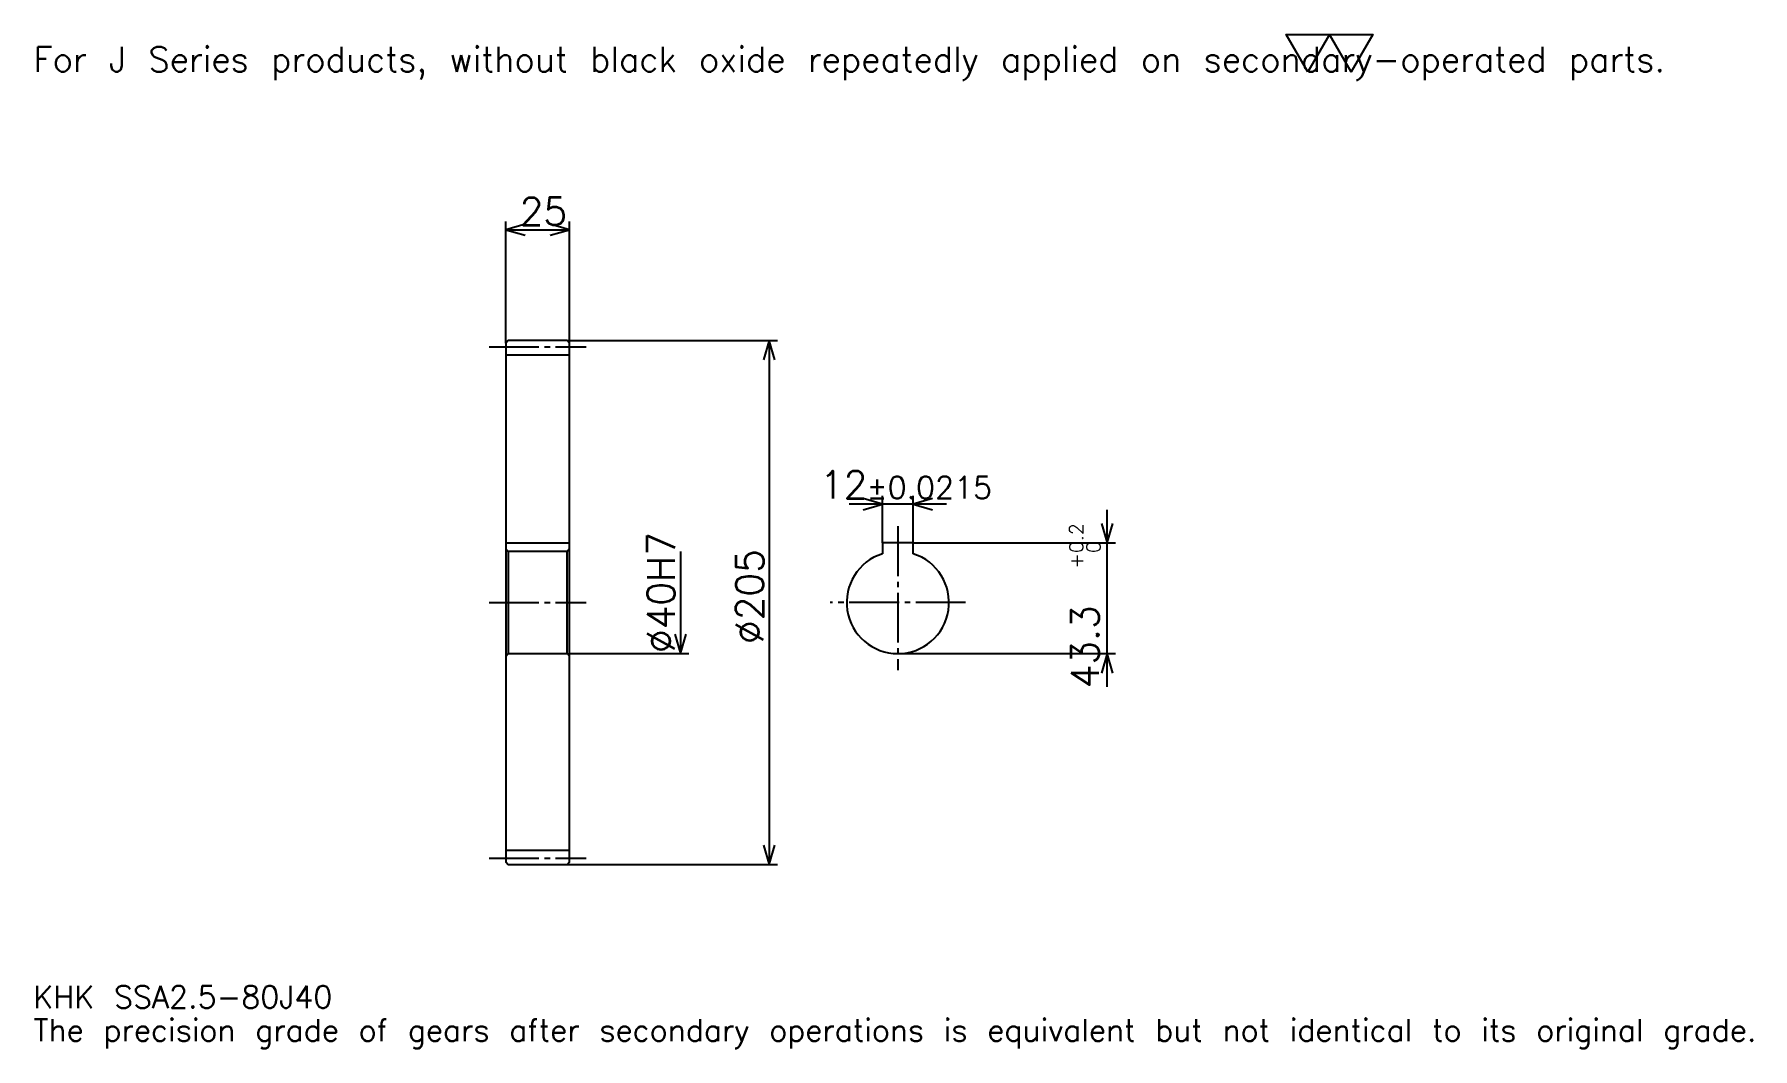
# Model space of a CAD drawing. Extents: x 22 to 694, y 8 to 405.
import ezdxf

# ---------------------------------------------------------------- set-up
doc = ezdxf.new("R2010")
doc.units = 0
doc.linetypes.add('DASHDOT', pattern=[26.005436, 19.504076, -2.16712, 2.16712, -2.16712])
doc.layers.get('0').update_dxf_attribs({"linetype": 'CONTINUOUS'})
doc.layers.add('DASHDOT', color=6, linetype='DASHDOT')
doc.styles.add('KANJI', font='TXT', dxfattribs={"bigfont": 'BIGFONT'})

msp = doc.modelspace()

# ---------------------------------------------------------------- linework, layer by layer
at = {"color": 5}
for p, q in [((206.381805, 284.976227), (206.381805, 331.569305)), ((231.381805, 284.976227), (231.381805, 331.569305)), ((206.381805, 328.318604), (231.381805, 328.318604)), ((206.381805, 283.976227), (206.381805, 284.976227)), ((230.381805, 284.976227), (231.381805, 284.976227)), ((231.381805, 284.976227), (312.648804, 284.976227)), ((231.381805, 283.976227), (231.381805, 284.976227)), ((309.398102, 284.976227), (309.398102, 79.976227)), ((353.737793, 205.77623), (353.737793, 224.196747)), ((365.737793, 205.77623), (365.737793, 224.196747)), ((378.740479, 220.94606), (340.735046, 220.94606)), ((441.586975, 149.473511), (441.586975, 218.778946)), ((274.724182, 202.476227), (274.724182, 162.476227)), ((365.737793, 205.77623), (444.837646, 205.77623)), ((231.381805, 162.476227), (277.974884, 162.476227)), ((359.737793, 162.476227), (444.837646, 162.476227)), ((230.381805, 79.976227), (231.381805, 79.976227)), ((231.381805, 79.976227), (312.648804, 79.976227))]:
    msp.add_line(p, q, dxfattribs=at)
at = {"color": 4}
for p, q in [((206.381805, 279.351227), (231.381805, 279.351227)), ((206.381805, 205.77623), (231.381805, 205.77623)), ((231.381805, 203.476227), (230.381805, 202.476227)), ((206.381805, 161.476227), (207.381805, 162.476227)), ((231.381805, 161.476227), (230.381805, 162.476227)), ((206.381805, 85.601227), (231.381805, 85.601227))]:
    msp.add_line(p, q, dxfattribs=at)
at = {"color": 7}
msp.add_lwpolyline([(520.108704, 390.081512), (511.656921, 404.731232), (545.463989, 404.731232), (537.012207, 390.081512), (528.560486, 404.731232), (520.108704, 390.081512)], dxfattribs=at)
at = {"color": 5}
for points in [[(213.966721, 330.485718), (206.381805, 328.318604), (213.966721, 326.151489)], [(223.79689, 326.151489), (231.381805, 328.318604), (223.79689, 330.485718)], [(311.565247, 277.391296), (309.398102, 284.976227), (307.230988, 277.391296)], [(346.152863, 218.778946), (353.737793, 220.94606), (346.152863, 223.11319)], [(373.322693, 223.11319), (365.737793, 220.94606), (373.322693, 218.778946)], [(439.419861, 213.361145), (441.586975, 205.77623), (443.754089, 213.361145)], [(272.557068, 170.061142), (274.724182, 162.476227), (276.891327, 170.061142)], [(443.754089, 154.891312), (441.586975, 162.476227), (439.419861, 154.891312)], [(307.230988, 87.561142), (309.398102, 79.976227), (311.565247, 87.561142)]]:
    msp.add_lwpolyline(points, dxfattribs=at)
at = {"color": 4}
for points in [[(206.381805, 161.476227), (206.381805, 80.976227), (207.381805, 79.976227), (230.381805, 79.976227), (231.381805, 80.976227), (231.381805, 283.976227), (230.381805, 284.976227), (207.381805, 284.976227), (206.381805, 283.976227), (206.381805, 161.476227)], [(206.381805, 203.476227), (207.381805, 202.476227), (207.381805, 162.476227), (230.381805, 162.476227), (230.381805, 202.476227), (207.381805, 202.476227)], [(365.737793, 201.555008), (365.737793, 205.77623), (353.737793, 205.77623), (353.737793, 201.555008)]]:
    msp.add_lwpolyline(points, dxfattribs=at)
msp.add_arc((359.737793, 182.476227), 20, 107.457602748, 72.542397252, dxfattribs=at)
at = {"layer": 'DASHDOT', "color": 7}
for p, q in [((199.880447, 282.476227), (237.883163, 282.476227)), ((359.737793, 212.277588), (359.737793, 155.974869)), ((199.880447, 182.476227), (237.883163, 182.476227)), ((386.239136, 182.476227), (333.23642, 182.476227)), ((199.880447, 82.476227), (237.883163, 82.476227))]:
    msp.add_line(p, q, dxfattribs=at)

# ---------------------------------------------------------------- texts
at = {"color": 7, "style": 'KANJI'}
for s, height, p in [('For J Series products, without black oxide repeatedly applied on secondary-operated parts.', 9.752038, (21.671196, 390.081512)), ('25', 10.835598, (211.838669, 330.052307)), ('12', 10.835598, (329.244263, 223.11319)), ('%%p0.0215', 8.668478, (347.555084, 223.11319)), ('KHK SSA2.5-80J40', 8.668478, (21.671196, 23.838316)), ('The precision grade of gears after secondary operations is equivalent but not identical to its original grade.', 8.668478, (21.671196, 10.835598))]:
    msp.add_text(s, height=height, dxfattribs=at).set_placement(p)
for s, height, p in [('%%c40H7', 10.835598, (272.557068, 162.701263)), ('0.2', 5.417799, (432.268341, 201.868744)), ('%%c205', 10.835598, (307.230988, 166.222839)), ('0', 5.417799, (438.98642, 201.868744)), ('+', 5.417799, (432.268341, 195.800812)), ('43.3', 10.835598, (438.336273, 148.900055))]:
    msp.add_text(s, height=height, rotation=90, dxfattribs=at).set_placement(p)

doc.saveas('drawing.dxf')
